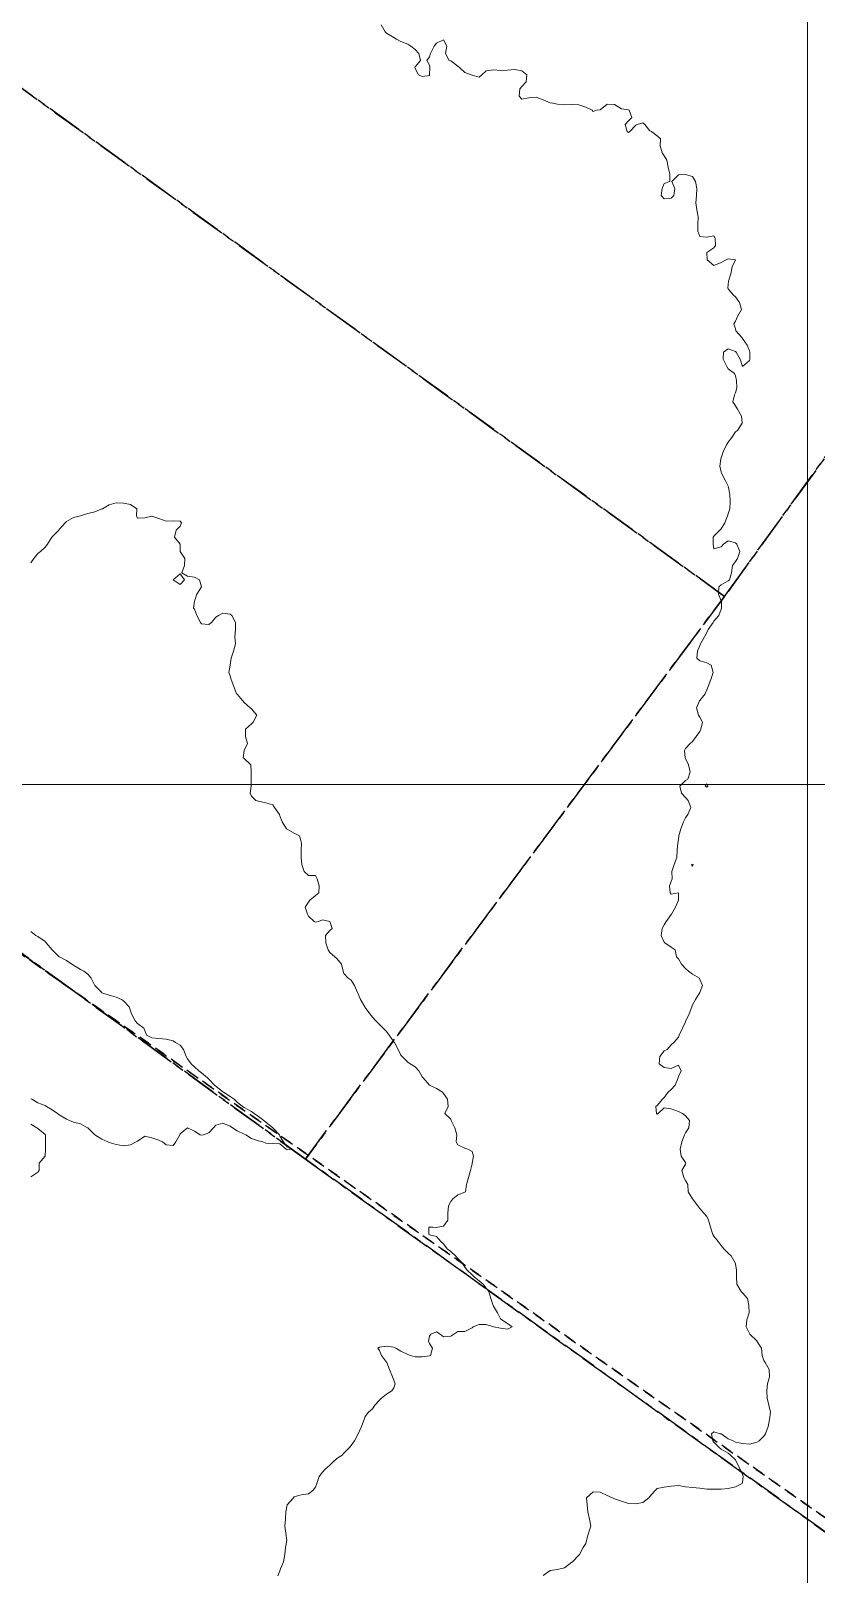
# Model space of a CAD drawing. Header units: centimetres. Extents: x 0 to 642158, y -847 to 649707.
# Drawn here: x 616012.3 to 616067.4, y 621031.9 to 621140.3 of the extents above; entities that cross this region are included whole.
import ezdxf

# ---------------------------------------------------------------- set-up
doc = ezdxf.new("R2010")
doc.units = ezdxf.units.CM
doc.header["$MEASUREMENT"] = 0
doc.linetypes.add('CENTERX2', pattern=[4, 2.5, -0.5, 0.5, -0.5])
doc.linetypes.add('JIS_02_0.7', pattern=[1.35, 0.75, -0.6])
for name, color, linetype, lineweight in [('MEV_grille', 254, 'Continuous', 9), ('WAL_parcellaire agricole', 7, 'JIS_02_0.7', 25), ('WAL_topographie 0.5', 253, 'Continuous', 20)]:
    doc.layers.add(name, color=color, linetype=linetype, lineweight=lineweight)
doc.layers.add('SPW_parcellaire cadastral', color=7, linetype='CENTERX2', lineweight=25, true_color=0xff0542)

# ---------------------------------------------------------------- blocks, each defined once
blk = doc.blocks.new('*U114')
at = {"layer": 'MEV_grille', "transparency": 33554687}
blk.add_lwpolyline([(-1338.46, 0), (1338.46, 0)], dxfattribs=at)
blk = doc.blocks.new('*U115')
at = {"layer": 'MEV_grille', "color": 0, "linetype": 'ByBlock', "lineweight": -2, "transparency": 16777216}
blk.add_blockref('*U114', (0, -1300), dxfattribs=at)
blk = doc.blocks.new('*U112')
at = {"layer": 'MEV_grille', "transparency": 33554687}
blk.add_lwpolyline([(0, 1825.48), (0, -1825.48)], dxfattribs=at)
blk = doc.blocks.new('*U113')
at = {"layer": 'MEV_grille', "color": 0, "linetype": 'ByBlock', "lineweight": -2, "transparency": 16777216}
blk.add_blockref('*U112', (700, 0), dxfattribs=at)

msp = doc.modelspace()

# ---------------------------------------------------------------- linework, layer by layer
at = {"layer": 'SPW_parcellaire cadastral'}
for points in [[(616035.5, 621166.11), (616047.35, 621170.86), (616052.89, 621172.89), (616073.56, 621181.47), (616072.83, 621192.06), (616135.77, 621218.36), (616142.41, 621213.16), (616060.99, 621100.59), (615994.47, 621148.69), (616035.5, 621166.11)], [(616173.26, 621188.99), (616185.26, 621179.66), (616179.7, 621172.24), (616170.48, 621160.22), (616164.05, 621152.12), (616157.91, 621144.33), (616131.44, 621110.21), (616071.3, 621032.52), (616031.54, 621061.05), (616060.99, 621100.59), (616142.41, 621213.16), (616173.26, 621188.99)], [(616031.54, 621061.05), (615997.42, 621085.79), (616000.77, 621090.8), (616010.87, 621105.21), (616000.04, 621113.1), (615996.43, 621115.6), (615971.18, 621133.57), (615977.64, 621141.8), (615978.55, 621142.17), (615994.47, 621148.69), (616060.99, 621100.59), (616031.54, 621061.05)], [(616031.54, 621061.05), (616071.3, 621032.52), (616131.44, 621110.21), (616203.86, 621055.11), (616144.73, 620974.53), (616080.2, 620885.53), (616077.16, 620887.87), (616061.83, 620900.38), (616015.82, 620937.44), (615969, 620975.45), (615975.67, 621007.18), (615976.31, 621011.06), (615979.34, 621025.79), (615982.81, 621040.63), (615983.01, 621041.57), (615985.55, 621053.65), (615985.91, 621055.31), (615989.28, 621069.96), (615990.63, 621076.48), (615992.09, 621082.87), (615993.25, 621088.61), (615997.42, 621085.79), (616031.54, 621061.05)]]:
    msp.add_lwpolyline(points, dxfattribs=at)
at = {"layer": 'WAL_parcellaire agricole'}
for points in [[(616185.18, 621179.79), (616158.05, 621144.69), (616071.36, 621033.53), (615996.86, 621085.77), (616011.19, 621105.69), (615971.52, 621133.77), (615978.81, 621140.74), (616073.97, 621180.78), (616142.8, 621213.76), (616185.18, 621179.79)], [(615993.69, 621087.77), (615996.86, 621085.77), (616071.36, 621033.53), (616158.05, 621144.69), (616223.15, 621092.3), (616150.53, 620998.96), (616089.78, 620911.09), (616081.78, 620901.78), (616076.08, 620902.28), (616069.98, 620895.38), (615970.47, 620972.87), (615993.69, 621087.77)]]:
    msp.add_lwpolyline(points, dxfattribs=at)
at = {"layer": 'WAL_topographie 0.5'}
for points in [[(616036.87, 621140.75), (616037.15, 621140.25), (616037.25, 621140.16), (616037.75, 621139.87), (616037.94, 621139.75), (616038.25, 621139.58), (616038.75, 621139.39), (616038.96, 621139.25), (616039.25, 621139.01), (616039.51, 621138.75), (616039.62, 621138.25), (616039.25, 621137.79), (616039.22, 621137.75), (616039.25, 621137.68), (616039.48, 621137.25), (616039.75, 621137.12), (616040.25, 621137.2), (616040.27, 621137.25), (616040.29, 621137.75), (616040.25, 621137.92), (616040.08, 621138.25), (616040.25, 621138.5), (616040.33, 621138.75), (616040.6, 621139.25), (616040.75, 621139.46), (616041.25, 621139.71), (616041.47, 621139.25), (616041.38, 621138.75), (616041.65, 621138.25), (616041.75, 621138.22), (616042.25, 621137.85), (616042.37, 621137.75), (616042.75, 621137.41), (616043.18, 621137.25), (616043.25, 621137.21), (616043.75, 621137.07), (616043.93, 621137.25), (616044.25, 621137.51), (616044.75, 621137.6), (616045.25, 621137.54), (616045.75, 621137.56), (616046.25, 621137.61), (616046.75, 621137.52), (616047.11, 621137.25), (616047.06, 621136.75), (616046.75, 621136.42), (616046.61, 621136.25), (616046.55, 621135.75), (616046.75, 621135.52), (616047.25, 621135.63), (616047.75, 621135.66), (616048.25, 621135.49), (616048.75, 621135.28), (616048.92, 621135.25), (616049.25, 621135.18), (616049.75, 621135.12), (616050.25, 621135.15), (616050.75, 621135.14), (616051.25, 621134.96), (616051.68, 621134.75), (616051.75, 621134.67), (616052, 621134.75), (616052.25, 621134.78), (616052.75, 621135.17), (616053.25, 621135.15), (616053.75, 621134.86), (616054.25, 621134.77), (616054.28, 621134.75), (616054.48, 621134.25), (616054.25, 621134), (616054, 621133.75), (616054.15, 621133.25), (616054.25, 621133.18), (616054.33, 621133.25), (616054.75, 621133.7), (616054.85, 621133.75), (616055.25, 621133.87), (616055.4, 621133.75), (616055.75, 621133.3), (616055.85, 621133.25), (616056.25, 621132.96), (616056.5, 621132.75), (616056.46, 621132.25), (616056.61, 621131.75), (616056.75, 621131.54), (616056.93, 621131.25), (616057.02, 621130.75), (616057.14, 621130.25), (616057.15, 621129.75), (616056.75, 621129.61), (616056.6, 621129.25), (616056.54, 621128.75), (616056.75, 621128.53), (616057.25, 621128.58), (616057.43, 621128.75), (616057.49, 621129.25), (616057.28, 621129.75), (616057.75, 621130.22), (616058.25, 621130.23), (616058.75, 621130.1), (616058.96, 621129.75), (616059.05, 621129.25), (616059.02, 621128.75), (616058.98, 621128.25), (616059.04, 621127.75), (616059.14, 621127.25), (616059.12, 621126.75), (616059.11, 621126.25), (616059.25, 621125.89), (616059.75, 621125.84), (616060.25, 621125.93), (616060.33, 621125.75), (616060.35, 621125.25), (616060.25, 621125.09), (616059.75, 621124.75), (616059.78, 621124.25), (616060.25, 621123.83), (616060.75, 621124.04), (616061.1, 621124.25), (616061.25, 621124.31), (616061.75, 621124.25), (616061.75, 621124.25), (616061.75, 621124.25), (616061.53, 621123.75), (616061.43, 621123.25), (616061.27, 621122.75), (616061.25, 621122.5), (616061.22, 621122.25), (616061.25, 621122.19), (616061.61, 621121.75), (616061.75, 621121.64), (616062.04, 621121.25), (616062.18, 621120.75), (616061.9, 621120.25), (616061.75, 621119.94), (616061.64, 621119.75), (616061.75, 621119.39), (616061.79, 621119.25), (616062.22, 621118.75), (616062.25, 621118.72), (616062.58, 621118.25), (616062.75, 621117.84), (616062.77, 621117.75), (616062.77, 621117.25), (616062.75, 621117.17), (616062.25, 621116.75), (616062.25, 621116.75), (616062.25, 621116.75), (616062.1, 621117.25), (616061.8, 621117.75), (616061.75, 621117.8), (616061.25, 621117.99), (616060.92, 621117.75), (616060.89, 621117.25), (616061.15, 621116.75), (616061.25, 621116.58), (616061.68, 621116.25), (616061.75, 621116.08), (616061.84, 621115.75), (616061.86, 621115.25), (616061.75, 621114.89), (616061.7, 621114.75), (616061.58, 621114.25), (616061.75, 621113.99), (616061.91, 621113.75), (616062.18, 621113.25), (616062.22, 621112.75), (616061.91, 621112.25), (616061.75, 621112.16), (616061.5, 621111.75), (616061.25, 621111.42), (616061.12, 621111.25), (616060.89, 621110.75), (616060.75, 621110.33), (616060.72, 621110.25), (616060.66, 621109.75), (616060.75, 621109.33), (616060.78, 621109.25), (616061.04, 621108.75), (616061.25, 621108.33), (616061.27, 621108.25), (616061.37, 621107.75), (616061.39, 621107.25), (616061.36, 621106.75), (616061.25, 621106.4), (616061.2, 621106.25), (616061, 621105.75), (616060.75, 621105.34), (616060.66, 621105.25), (616060.25, 621104.81), (616060.2, 621104.75), (616060.2, 621104.25), (616060.25, 621103.92), (616060.75, 621104.07), (616060.92, 621104.25), (616061.25, 621104.49), (616061.75, 621104.35), (616061.85, 621104.25), (616062.06, 621103.75), (616061.89, 621103.25), (616061.75, 621103.04), (616061.54, 621102.75), (616061.48, 621102.25), (616061.34, 621101.75), (616061.25, 621101.67), (616060.75, 621101.41), (616060.59, 621101.25), (616060.56, 621100.75), (616060.75, 621100.28), (616060.77, 621100.25), (616060.77, 621099.75), (616060.75, 621099.68), (616060.6, 621099.25), (616060.25, 621098.84), (616060.19, 621098.75), (616059.85, 621098.25), (616059.75, 621098.06), (616059.58, 621097.75), (616059.29, 621097.25), (616059.25, 621097.14), (616059.1, 621096.75), (616059.04, 621096.25), (616059.25, 621096.07), (616059.75, 621095.93), (616060.05, 621095.75), (616060.18, 621095.25), (616060.02, 621094.75), (616059.85, 621094.25), (616059.75, 621094.02), (616059.62, 621093.75), (616059.25, 621093.28), (616059.23, 621093.25), (616059.01, 621092.75), (616059.16, 621092.25), (616059.25, 621092.11), (616059.44, 621091.75), (616059.32, 621091.25), (616059.25, 621091.09), (616058.99, 621090.75), (616058.75, 621090.38), (616058.57, 621090.25), (616058.25, 621089.9), (616058.17, 621089.75), (616058.23, 621089.25), (616058.25, 621089.2), (616058.47, 621088.75), (616058.57, 621088.25), (616058.41, 621087.75), (616058.25, 621087.64), (616057.86, 621087.25), (616057.97, 621086.75), (616058.25, 621086.46), (616058.44, 621086.25), (616058.63, 621085.75), (616058.42, 621085.25), (616058.25, 621085.03), (616058.11, 621084.75), (616057.93, 621084.25), (616057.79, 621083.75), (616057.75, 621083.5), (616057.7, 621083.25), (616057.66, 621082.75), (616057.63, 621082.25), (616057.45, 621081.75), (616057.29, 621081.25), (616057.32, 621080.75), (616057.25, 621080.55), (616057.13, 621080.25), (616057.16, 621079.75), (616057.25, 621079.66), (616057.75, 621079.75), (616057.75, 621079.75), (616057.75, 621079.75), (616057.75, 621079.25), (616057.75, 621079.25), (616057.55, 621078.75), (616057.26, 621078.25), (616057.25, 621078.23), (616056.9, 621077.75), (616056.75, 621077.5), (616056.6, 621077.25), (616056.53, 621076.75), (616056.75, 621076.28), (616056.8, 621076.25), (616057.25, 621075.93), (616057.53, 621075.75), (616057.61, 621075.25), (616057.75, 621075.11), (616057.97, 621074.75), (616058.25, 621074.45), (616058.47, 621074.25), (616058.75, 621074.04), (616059.22, 621073.75), (616059.25, 621073.67), (616059.44, 621073.25), (616059.25, 621072.75), (616059.25, 621072.75), (616058.94, 621072.25), (616058.75, 621071.88), (616058.69, 621071.75), (616058.51, 621071.25), (616058.28, 621070.75), (616058.25, 621070.68), (616058.03, 621070.25), (616057.8, 621069.75), (616057.75, 621069.62), (616057.42, 621069.25), (616057.25, 621069.08), (616056.95, 621068.75), (616056.75, 621068.65), (616056.45, 621068.25), (616056.4, 621067.75), (616056.75, 621067.47), (616057.25, 621067.41), (616057.75, 621067.65), (616057.95, 621067.25), (616057.75, 621066.85), (616057.73, 621066.75), (616057.51, 621066.25), (616057.25, 621065.93), (616057.02, 621065.75), (616056.75, 621065.38), (616056.62, 621065.25), (616056.25, 621064.82), (616056.17, 621064.75), (616056.2, 621064.25), (616056.25, 621064.21), (616056.32, 621064.25), (616056.75, 621064.65), (616057.25, 621064.58), (616057.75, 621064.4), (616058.03, 621064.25), (616058.25, 621064.09), (616058.54, 621063.75), (616058.49, 621063.25), (616058.25, 621062.9), (616058.17, 621062.75), (616058, 621062.25), (616057.87, 621061.75), (616057.95, 621061.25), (616058.25, 621060.8), (616058.28, 621060.75), (616058.25, 621060.7), (616057.99, 621060.25), (616058.12, 621059.75), (616058.25, 621059.53), (616058.4, 621059.25), (616058.43, 621058.75), (616058.75, 621058.25), (616058.75, 621058.25), (616059.12, 621057.75), (616059.25, 621057.58), (616059.54, 621057.25), (616059.75, 621057), (616059.86, 621056.75), (616060, 621056.25), (616060.17, 621055.75), (616060.25, 621055.62), (616060.55, 621055.25), (616060.75, 621054.97), (616060.94, 621054.75), (616061.25, 621054.44), (616061.45, 621054.25), (616061.74, 621053.75), (616061.75, 621053.69), (616061.84, 621053.25), (616061.84, 621052.75), (616061.86, 621052.25), (616062.16, 621051.75), (616062.25, 621051.64), (616062.6, 621051.25), (616062.7, 621050.75), (616062.73, 621050.25), (616062.55, 621049.75), (616062.52, 621049.25), (616062.75, 621048.78), (616062.77, 621048.75), (616063.25, 621048.27), (616063.27, 621048.25), (616063.59, 621047.75), (616063.64, 621047.25), (616063.75, 621046.9), (616063.84, 621046.75), (616064.12, 621046.25), (616064.14, 621045.75), (616064.02, 621045.25), (616063.97, 621044.75), (616063.98, 621044.25), (616064.1, 621043.75), (616064.23, 621043.25), (616064.15, 621042.75), (616064.05, 621042.25), (616063.88, 621041.75), (616063.75, 621041.58), (616063.43, 621041.25), (616063.25, 621041.16), (616062.75, 621041.02), (616062.25, 621041.05), (616061.75, 621041.16), (616061.59, 621041.25), (616061.25, 621041.38), (616060.75, 621041.73), (616060.69, 621041.75), (616060.25, 621041.87), (616060.08, 621041.75), (616060.17, 621041.25), (616060.25, 621041.15), (616060.64, 621040.75), (616060.75, 621040.65), (616061.25, 621040.39), (616061.41, 621040.25), (616061.75, 621039.9), (616061.84, 621039.75), (616062.09, 621039.25), (616062.25, 621038.88), (616062.31, 621038.75), (616062.25, 621038.31), (616062.22, 621038.25), (616061.75, 621038.02), (616061.25, 621037.9), (616060.75, 621037.86), (616060.25, 621037.86), (616059.75, 621037.86), (616059.25, 621037.91), (616058.75, 621037.96), (616058.25, 621038.01), (616057.75, 621038.1), (616057.25, 621038.07), (616056.75, 621038), (616056.25, 621037.89), (616056.11, 621037.75), (616055.75, 621037.34), (616055.67, 621037.25), (616055.25, 621036.91), (616054.75, 621036.81), (616054.25, 621036.85), (616053.75, 621037.01), (616053.25, 621037.17), (616053.11, 621037.25), (616052.75, 621037.41), (616052.25, 621037.63), (616051.75, 621037.66), (616051.3, 621037.25), (616051.34, 621036.75), (616051.38, 621036.25), (616051.5, 621035.75), (616051.6, 621035.25), (616051.44, 621034.75), (616051.29, 621034.25), (616051.25, 621034.03), (616051.06, 621033.75), (616050.81, 621033.25), (616050.75, 621033.22), (616050.3, 621032.75), (616050.25, 621032.72), (616049.75, 621032.32), (616049.45, 621032.25), (616049.25, 621032.21), (616048.75, 621032.14), (616048.25, 621031.78)], [(616012.25, 621102.95), (616012.46, 621103.25), (616012.75, 621103.6), (616012.92, 621103.75), (616013.25, 621104.04), (616013.42, 621104.25), (616013.72, 621104.75), (616013.75, 621104.78), (616014.22, 621105.25), (616014.25, 621105.28), (616014.66, 621105.75), (616014.75, 621105.86), (616015.25, 621106.13), (616015.75, 621106.25), (616015.75, 621106.25), (616016.25, 621106.41), (616016.75, 621106.54), (616017.25, 621106.73), (616017.28, 621106.75), (616017.75, 621107.02), (616018.25, 621107.16), (616018.75, 621107.13), (616019.25, 621107.05), (616019.7, 621106.75), (616019.68, 621106.25), (616019.75, 621106.08), (616020.25, 621106.1), (616020.75, 621106.22), (616021.25, 621106.07), (616021.75, 621105.88), (616022.25, 621105.89), (616022.75, 621105.88), (616022.83, 621105.75), (616022.75, 621105.53), (616022.47, 621105.25), (616022.35, 621104.75), (616022.75, 621104.25), (616022.75, 621104.25), (616022.75, 621103.75), (616023.06, 621103.25), (616023.04, 621102.75), (616022.85, 621102.25), (616023.25, 621102), (616023.75, 621101.95), (616024.11, 621101.75), (616024.25, 621101.25), (616024.25, 621101.25), (616024.25, 621101.25), (616023.92, 621100.75), (616023.75, 621100.25), (616023.75, 621100.25), (616023.69, 621099.75), (616023.75, 621099.68), (616023.92, 621099.25), (616024.16, 621098.75), (616024.25, 621098.67), (616024.75, 621098.61), (616024.95, 621098.75), (616025.25, 621099.12), (616025.43, 621099.25), (616025.75, 621099.42), (616026.25, 621099.33), (616026.37, 621099.25), (616026.63, 621098.75), (616026.62, 621098.25), (616026.59, 621097.75), (616026.64, 621097.25), (616026.5, 621096.75), (616026.33, 621096.25), (616026.25, 621095.75), (616026.25, 621095.75), (616026.15, 621095.25), (616026.25, 621095), (616026.33, 621094.75), (616026.51, 621094.25), (616026.7, 621093.75), (616026.75, 621093.71), (616027.15, 621093.25), (616027.25, 621093.14), (616027.67, 621092.75), (616027.75, 621092.68), (616028.13, 621092.25), (616027.86, 621091.75), (616027.75, 621091.63), (616027.33, 621091.25), (616027.34, 621090.75), (616027.48, 621090.25), (616027.25, 621089.75), (616027.25, 621089.75), (616027.18, 621089.25), (616027.25, 621089.2), (616027.7, 621088.75), (616027.74, 621088.25), (616027.74, 621087.75), (616027.74, 621087.25), (616027.66, 621086.75), (616027.75, 621086.54), (616028.06, 621086.25), (616028.25, 621086.19), (616028.75, 621086.08), (616029.25, 621085.93), (616029.37, 621085.75), (616029.72, 621085.25), (616029.75, 621085.17), (616029.9, 621084.75), (616030.21, 621084.25), (616030.25, 621084.22), (616030.75, 621083.95), (616031.12, 621083.75), (616031.25, 621083.35), (616031.27, 621083.25), (616031.25, 621082.75), (616031.25, 621082.25), (616031.29, 621081.75), (616031.46, 621081.25), (616031.75, 621080.98), (616032.25, 621080.97), (616032.37, 621080.75), (616032.5, 621080.25), (616032.48, 621079.75), (616032.25, 621079.56), (616031.85, 621079.25), (616031.75, 621079.11), (616031.52, 621078.75), (616031.69, 621078.25), (616031.75, 621078.12), (616032.16, 621077.75), (616032.25, 621077.69), (616032.45, 621077.75), (616032.75, 621077.86), (616033.25, 621077.75), (616033.25, 621077.75), (616033.42, 621077.25), (616033.25, 621077.1), (616032.95, 621076.75), (616032.97, 621076.25), (616033.15, 621075.75), (616033.25, 621075.57), (616033.62, 621075.25), (616033.75, 621075.13), (616034.07, 621074.75), (616034.19, 621074.25), (616034.25, 621074.08), (616034.54, 621073.75), (616034.75, 621073.62), (616034.98, 621073.25), (616035.2, 621072.75), (616035.25, 621072.67), (616035.42, 621072.25), (616035.71, 621071.75), (616035.75, 621071.7), (616036.07, 621071.25), (616036.25, 621071.03), (616036.5, 621070.75), (616036.75, 621070.5), (616037.01, 621070.25), (616037.25, 621070), (616037.42, 621069.75), (616037.75, 621069.29), (616037.79, 621069.25), (616038.05, 621068.75), (616038.25, 621068.35), (616038.33, 621068.25), (616038.75, 621067.85), (616038.9, 621067.75), (616039.25, 621067.54), (616039.51, 621067.25), (616039.75, 621066.83), (616039.81, 621066.75), (616040.25, 621066.25), (616040.25, 621066.25), (616040.75, 621066.01), (616041.17, 621065.75), (616041.25, 621065.66), (616041.52, 621065.25), (616041.57, 621064.75), (616041.34, 621064.25), (616041.75, 621063.84), (616041.78, 621063.75), (616042.04, 621063.25), (616042.19, 621062.75), (616042.13, 621062.25), (616042.25, 621062.04), (616042.75, 621061.82), (616042.96, 621061.75), (616043.25, 621061.58), (616043.35, 621061.25), (616043.26, 621060.75), (616043.25, 621060.71), (616043.13, 621060.25), (616042.99, 621059.75), (616042.85, 621059.25), (616042.78, 621058.75), (616042.75, 621058.72), (616042.25, 621058.53), (616041.91, 621058.25), (616041.75, 621058.07), (616041.6, 621057.75), (616041.54, 621057.25), (616041.54, 621056.75), (616041.25, 621056.33), (616040.85, 621056.25), (616040.75, 621056.23), (616040.5, 621056.25), (616040.25, 621056.26), (616040.21, 621056.25), (616040.21, 621055.75), (616040.25, 621055.73), (616040.75, 621055.6), (616041.06, 621055.25), (616041.25, 621055.09), (616041.51, 621054.75), (616041.75, 621054.54), (616042.08, 621054.25), (616042.25, 621054.05), (616042.56, 621053.75), (616042.75, 621053.45), (616042.91, 621053.25), (616043.25, 621052.92), (616043.43, 621052.75), (616043.75, 621052.5), (616044.02, 621052.25), (616044.25, 621051.97), (616044.43, 621051.75), (616044.56, 621051.25), (616044.74, 621050.75), (616044.75, 621050.72), (616045.04, 621050.25), (616045.25, 621049.82), (616045.35, 621049.75), (616045.75, 621049.5), (616046.08, 621049.25), (616045.75, 621049.1), (616045.25, 621049.17), (616044.75, 621049.25), (616044.75, 621049.25), (616044.25, 621049.42), (616043.75, 621049.43), (616043.34, 621049.25), (616043.25, 621049.19), (616042.75, 621048.94), (616042.25, 621048.94), (616041.96, 621048.75), (616041.75, 621048.59), (616041.25, 621048.56), (616041, 621048.75), (616040.75, 621048.91), (616040.36, 621048.75), (616040.25, 621048.61), (616040.19, 621048.25), (616040.25, 621048.09), (616040.47, 621047.75), (616040.34, 621047.25), (616040.25, 621047.22), (616039.75, 621047.14), (616039.25, 621047.15), (616038.92, 621047.25), (616038.75, 621047.31), (616038.25, 621047.54), (616037.89, 621047.75), (616037.75, 621047.84), (616037.25, 621047.91), (616036.75, 621047.82), (616036.64, 621047.75), (616036.75, 621047.59), (616036.88, 621047.25), (616037.25, 621046.77), (616037.26, 621046.75), (616037.45, 621046.25), (616037.66, 621045.75), (616037.75, 621045.5), (616037.84, 621045.25), (616037.75, 621044.98), (616037.61, 621044.75), (616037.25, 621044.52), (616036.88, 621044.25), (616036.75, 621044.1), (616036.43, 621043.75), (616036.25, 621043.5), (616035.98, 621043.25), (616035.75, 621042.96), (616035.67, 621042.75), (616035.49, 621042.25), (616035.25, 621041.75), (616035.25, 621041.75), (616034.98, 621041.25), (616034.75, 621040.93), (616034.62, 621040.75), (616034.25, 621040.38), (616034.12, 621040.25), (616033.75, 621040.01), (616033.47, 621039.75), (616033.25, 621039.54), (616032.94, 621039.25), (616032.75, 621039.04), (616032.52, 621038.75), (616032.35, 621038.25), (616032.25, 621037.98), (616032.07, 621037.75), (616031.75, 621037.52), (616031.25, 621037.45), (616030.75, 621037.3), (616030.7, 621037.25), (616030.25, 621036.75), (616030.25, 621036.75), (616030.16, 621036.25), (616030.15, 621035.75), (616030.09, 621035.25), (616030.16, 621034.75), (616030.23, 621034.25), (616030.14, 621033.75), (616030.09, 621033.25), (616030, 621032.75), (616029.8, 621032.25), (616029.75, 621032.12), (616029.6, 621031.75)], [(616022.75, 621101.42), (616023.05, 621101.75), (616022.75, 621102.18), (616022.25, 621101.75), (616022.75, 621101.42)], [(616059.82, 621087.25), (616059.75, 621087.17), (616059.63, 621087.25), (616059.75, 621087.42), (616059.82, 621087.25)], [(616058.79, 621081.75), (616058.75, 621081.62), (616058.67, 621081.75), (616058.75, 621081.78), (616058.79, 621081.75)], [(616012.25, 621077.03), (616012.6, 621076.75), (616012.75, 621076.68), (616013.25, 621076.33), (616013.32, 621076.25), (616013.74, 621075.75), (616013.75, 621075.74), (616014.25, 621075.26), (616014.26, 621075.25), (616014.75, 621074.99), (616015.13, 621074.75), (616015.25, 621074.67), (616015.75, 621074.38), (616015.97, 621074.25), (616016.25, 621074.04), (616016.5, 621073.75), (616016.75, 621073.25), (616016.75, 621073.25), (616017.23, 621072.75), (616017.25, 621072.74), (616017.75, 621072.56), (616018.25, 621072.42), (616018.62, 621072.25), (616018.75, 621072.17), (616019.16, 621071.75), (616019.25, 621071.46), (616019.33, 621071.25), (616019.58, 621070.75), (616019.75, 621070.58), (616020.18, 621070.25), (616020.25, 621070.08), (616020.38, 621069.75), (616020.75, 621069.56), (616021.25, 621069.52), (616021.75, 621069.48), (616022.25, 621069.35), (616022.42, 621069.25), (616022.75, 621069.04), (616022.98, 621068.75), (616023.17, 621068.25), (616023.25, 621068.09), (616023.51, 621067.75), (616023.75, 621067.52), (616024.05, 621067.25), (616024.25, 621067.1), (616024.67, 621066.75), (616024.75, 621066.66), (616025.16, 621066.25), (616025.25, 621066.16), (616025.75, 621065.77), (616025.78, 621065.75), (616026.25, 621065.44), (616026.53, 621065.25), (616026.75, 621065.05), (616027.13, 621064.75), (616027.25, 621064.67), (616027.75, 621064.38), (616027.94, 621064.25), (616028.25, 621064.04), (616028.63, 621063.75), (616028.75, 621063.63), (616029.25, 621063.25), (616029.25, 621063.24), (616029.73, 621062.75), (616029.75, 621062.65), (616030, 621062.25), (616030.25, 621061.9), (616030.64, 621061.75), (616030.25, 621061.7), (616030.18, 621061.75), (616029.75, 621062.11), (616029.25, 621062.13), (616028.75, 621062.17), (616028.54, 621062.25), (616028.25, 621062.34), (616027.75, 621062.49), (616027.35, 621062.75), (616027.25, 621062.8), (616026.75, 621063.02), (616026.41, 621063.25), (616026.25, 621063.35), (616025.75, 621063.57), (616025.25, 621063.44), (616025.08, 621063.25), (616024.75, 621062.9), (616024.38, 621062.75), (616024.25, 621062.72), (616024.14, 621062.75), (616023.75, 621063), (616023.25, 621063.25), (616022.75, 621062.82), (616022.71, 621062.75), (616022.43, 621062.25), (616022.25, 621062), (616021.75, 621062.05), (616021.5, 621062.25), (616021.25, 621062.38), (616020.75, 621062.54), (616020.25, 621062.65), (616019.75, 621062.31), (616019.65, 621062.25), (616019.25, 621062.04), (616018.75, 621061.98), (616018.25, 621062.08), (616017.75, 621062.21), (616017.67, 621062.25), (616017.25, 621062.45), (616016.75, 621062.74), (616016.74, 621062.75), (616016.25, 621063.24), (616016.24, 621063.25), (616015.75, 621063.52), (616015.25, 621063.63), (616014.96, 621063.75), (616014.75, 621063.84), (616014.25, 621064.15), (616014.12, 621064.25), (616013.75, 621064.5), (616013.34, 621064.75), (616013.25, 621064.8), (616012.75, 621065.01), (616012.31, 621065.25), (616012.25, 621065.29)], [(616012.25, 621063.49), (616012.66, 621063.25), (616012.75, 621063.19), (616013.25, 621062.77), (616013.27, 621062.75), (616013.29, 621062.25), (616013.29, 621061.75), (616013.25, 621061.25), (616013.25, 621061.25), (616012.83, 621060.75), (616012.84, 621060.25), (616012.75, 621060.12), (616012.25, 621059.79)]]:
    msp.add_lwpolyline(points, dxfattribs=at)

# ---------------------------------------------------------------- block references
at = {"layer": 'MEV_grille', "transparency": 33554687}
for name, p in [('*U113', (615366.81, 620593.64)), ('*U115', (616669.48, 622387.38))]:
    msp.add_blockref(name, p, dxfattribs=at)

doc.saveas('drawing.dxf')
